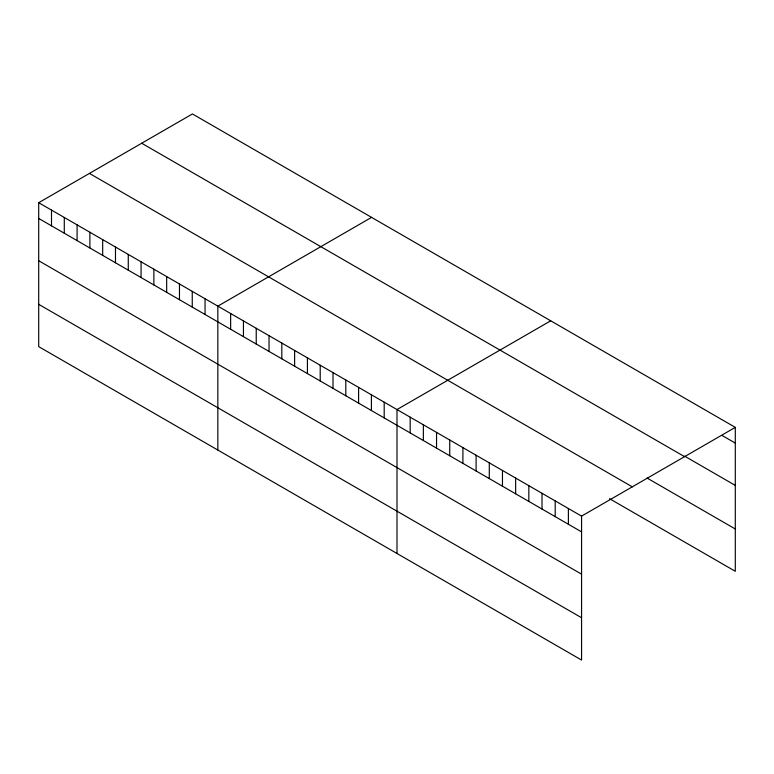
<?xml version="1.0" encoding="UTF-8"?>
<svg xmlns="http://www.w3.org/2000/svg" width="774" height="774" viewBox="0 0 774 774"><rect width="100%" height="100%" fill="white"/><g stroke="black" fill="none" stroke-linecap="round" stroke-linejoin="round"><path stroke-width="1.16" d="M38.7 202.701L581.564 516.123L581.564 660.048L38.7 346.626L38.7 202.701L192.436 113.952L735.3 427.374L735.3 571.299L609.544 498.688M371.578 217.378L217.842 306.136L217.842 450.062M550.72 320.804L396.994 409.562L396.994 553.487M581.564 516.123L735.3 427.374M722.113 435.491L735.3 443.105M684.593 456.128L735.3 485.404M141.7 143.238L684.564 456.66M647.074 478.051L735.3 528.99M89.436 173.415L632.3 486.836M38.7 218.442L581.564 531.864M38.7 260.741L581.564 574.163M38.7 304.327L581.564 617.749M568.387 508.518L568.387 524.25M555.2 500.904L555.2 516.635M542.013 493.29L542.013 509.021M528.836 485.675L528.836 501.417M515.648 478.071L515.648 493.802M502.461 470.457L502.461 486.188M489.284 462.842L489.284 478.574M476.097 455.238L476.097 470.969M462.91 447.624L462.91 463.355M449.733 440.009L449.733 455.741M436.546 432.395L436.546 448.127M423.359 424.791L423.359 440.522M410.181 417.176L410.181 432.908M384.194 402.18L384.194 417.912M371.404 394.788L371.404 410.52M358.604 387.397L358.604 403.128M345.804 380.015L345.804 395.746M333.014 372.623L333.014 388.354M320.213 365.241L320.213 380.972M307.423 357.849L307.423 373.581M294.623 350.458L294.623 366.199M281.823 343.076L281.823 358.807M269.033 335.684L269.033 351.415M256.233 328.302L256.233 344.033M243.442 320.91L243.442 336.642M230.642 313.518L230.642 329.26M205.052 298.745L205.052 314.476M192.252 291.363L192.252 307.094M179.462 283.971L179.462 299.702M166.662 276.579L166.662 292.32M153.862 269.197L153.862 284.929M141.071 261.806L141.071 277.537M128.271 254.423L128.271 270.155M115.481 247.032L115.481 262.763M102.681 239.64L102.681 255.381M89.881 232.258L89.881 247.99M77.09 224.866L77.09 240.598M64.29 217.484L64.29 233.216M51.5 210.093L51.5 225.824"/></g></svg>
